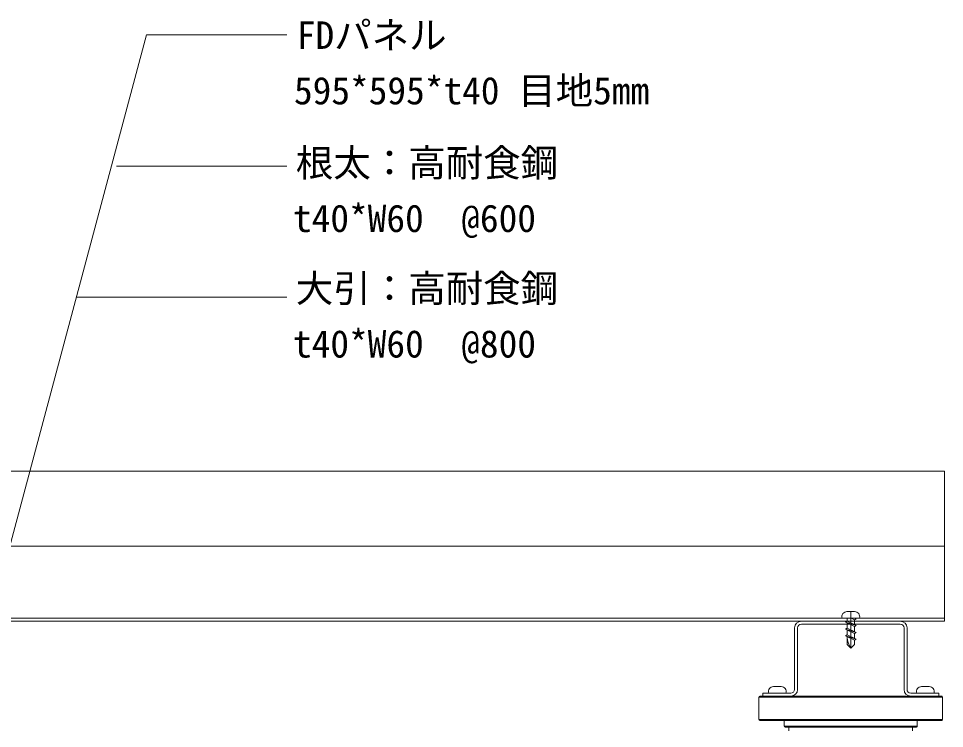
# Model space of a CAD drawing. Units: millimetres, scale not verified. Extents: x -1485 to 1485, y -1050 to 1050.
# Drawn here: x -380.4 to 113.8, y -32.6 to 346.2 of the extents above; entities that cross this region are included whole.
import ezdxf
from ezdxf.enums import TextEntityAlignment as Align

# ---------------------------------------------------------------- set-up
doc = ezdxf.new("R2010")
doc.units = ezdxf.units.MM
doc.linetypes.add('DASHED1', pattern=[1.8, 1.2, -0.6])
for name, color, linetype, lineweight in [('0-9_MOJI', 7, 'Continuous', 18), ('1-0', 7, 'Continuous', 18), ('1-1_00panel', 5, 'DASHED1', 18), ('1-2_00deck', 7, 'Continuous', 18)]:
    doc.layers.add(name, color=color, linetype=linetype, lineweight=lineweight)
doc.styles.add('ＭＳ ゴシック', font='')
doc.styles.get('ＭＳ ゴシック').set_extended_font_data('MS Gothic')

msp = doc.modelspace()

# ---------------------------------------------------------------- linework, layer by layer
at = {"layer": '0-9_MOJI'}
for p, q in [((-328.114, 267.492), (-237.248, 267.492)), ((-349.55, 197.492), (-237.248, 197.492))]:
    msp.add_line(p, q, dxfattribs=at)
msp.add_lwpolyline([(-401.209, 4.699), (-312.037, 337.492), (-237.248, 337.492)], dxfattribs=at)
at = {"layer": '1-0'}
for p, q in [((61.755, 29.828), (65.827, 29.828)), ((63.791, 29.828), (63.791, 10.299)), ((61.791, 24.686), (61.791, 26.299)), ((65.592, 26.299), (66.7, 25.953)), ((65.791, 22.778), (65.791, 25.402)), ((33.791, 21.099), (33.791, -11.701)), ((35.391, 21.099), (35.391, -11.701)), ((37.391, 24.699), (90.191, 24.699)), ((37.391, 23.099), (90.191, 23.099)), ((60.882, 24.135), (61.791, 24.686)), ((60.882, 24.135), (66.7, 22.316)), ((65.791, 21.765), (60.882, 24.135)), ((60.882, 20.498), (66.7, 18.68)), ((61.791, 24.686), (66.7, 22.316)), ((61.791, 21.049), (61.791, 23.676)), ((61.791, 17.413), (61.791, 20.04)), ((66.7, 22.316), (65.791, 21.765)), ((65.791, 19.141), (65.791, 21.765)), ((92.191, 21.099), (92.191, -11.701)), ((93.791, 21.099), (93.791, -11.701)), ((60.882, 16.862), (66.7, 15.044)), ((61.791, 16.423), (61.791, 12.299)), ((65.791, 15.505), (65.791, 18.129)), ((61.791, 12.299), (63.791, 10.299)), ((65.791, 12.299), (63.791, 10.299)), ((65.791, 14.493), (65.791, 12.299)), ((16.791, -13.701), (31.791, -13.701)), ((16.791, -13.701), (16.791, -15.301)), ((19.957, -13.701), (29.207, -13.701)), ((22.546, -10.172), (26.617, -10.172)), ((95.791, -13.701), (110.791, -13.701)), ((98.957, -13.701), (108.207, -13.701)), ((101.546, -10.172), (105.617, -10.172)), ((110.791, -13.701), (110.791, -15.301)), ((112.791, -15.801), (14.791, -15.801)), ((14.791, -15.801), (14.791, -27.801)), ((15.291, -15.301), (112.291, -15.301)), ((16.791, -15.301), (31.791, -15.301)), ((95.791, -15.301), (110.791, -15.301)), ((112.791, -27.801), (112.791, -15.801)), ((14.791, -27.801), (112.791, -27.801)), ((112.291, -28.301), (15.291, -28.301)), ((28.291, -28.301), (28.291, -31.301)), ((99.291, -31.301), (99.291, -28.301)), ((28.291, -31.301), (99.291, -31.301)), ((28.791, -31.801), (98.791, -31.801)), ((30.791, -31.801), (30.791, -33.801)), ((96.791, -33.801), (96.791, -31.801))]:
    msp.add_line(p, q, dxfattribs=at)
msp.add_lwpolyline([(65.983, 26.299), (66.7, 25.953), (65.791, 25.402), (63.932, 26.299)], dxfattribs=at)
for points in [[(60.882, 20.498), (61.791, 21.049), (66.7, 18.68), (65.791, 18.129)], [(60.882, 16.862), (61.791, 17.413), (66.7, 15.044), (65.791, 14.493)]]:
    msp.add_lwpolyline(points, close=True, dxfattribs=at)
for centre, radius, start, end in [((61.755, 27.113), 2.714, 89.99998, 197.4576), ((65.827, 27.113), 2.714, 342.54239, 89.99998), ((37.391, 21.099), 3.6, 90, 180), ((37.391, 21.099), 2, 90, 180), ((90.191, 21.099), 3.6, 0, 90), ((90.191, 21.099), 2, 0, 90), ((76.464, 17.831), 14.742, 185.55608, 210.72475), ((22.546, -12.887), 2.714, 89.99998, 197.4576), ((26.617, -12.887), 2.714, 342.54239, 89.99998), ((31.791, -11.701), 2, 270, 0), ((31.791, -11.701), 3.6, 270, 0), ((95.791, -11.701), 3.6, 180, 270), ((95.791, -11.701), 2, 180, 270), ((101.546, -12.887), 2.714, 89.99998, 197.4576), ((105.617, -12.887), 2.714, 342.54239, 89.99998), ((15.291, -15.801), 0.5, 90, 180), ((112.291, -15.801), 0.5, 0, 90), ((15.291, -27.801), 0.5, 180, 270), ((112.291, -27.801), 0.5, 270, 0), ((28.791, -31.301), 0.5, 180, 270), ((98.791, -31.301), 0.5, 270, 0)]:
    msp.add_arc(centre, radius, start, end, dxfattribs=at)
at = {"layer": '1-1_00panel', "linetype": 'Continuous'}
msp.add_lwpolyline([(-481.209, 64.699), (113.791, 64.699), (113.791, 104.699), (-481.209, 104.699)], close=True, dxfattribs=at)
at = {"layer": '1-2_00deck'}
msp.add_line((113.791, 26.299), (-481.209, 26.299), dxfattribs=at)
msp.add_lwpolyline([(-481.209, 64.699), (113.791, 64.699), (113.791, 24.699), (-481.209, 24.699)], close=True, dxfattribs=at)

# ---------------------------------------------------------------- texts
at = {"layer": '0-9_MOJI', "style": 'ＭＳ ゴシック'}
for s, p in [('FDパネル', (-231.87, 325.607)), ('595*595*t40 目地5mm', (-233.4, 296.017)), ('根太：高耐食鋼', (-232.398, 257.492)), ('t40*W60\u3000@600', (-233.929, 227.902)), ('大引：高耐食鋼', (-232.398, 190.524)), ('t40*W60\u3000@800', (-233.929, 160.934))]:
    msp.add_text(s, height=14.66, dxfattribs=at).set_placement(p, align=Align.BOTTOM_LEFT)

doc.saveas('drawing.dxf')
